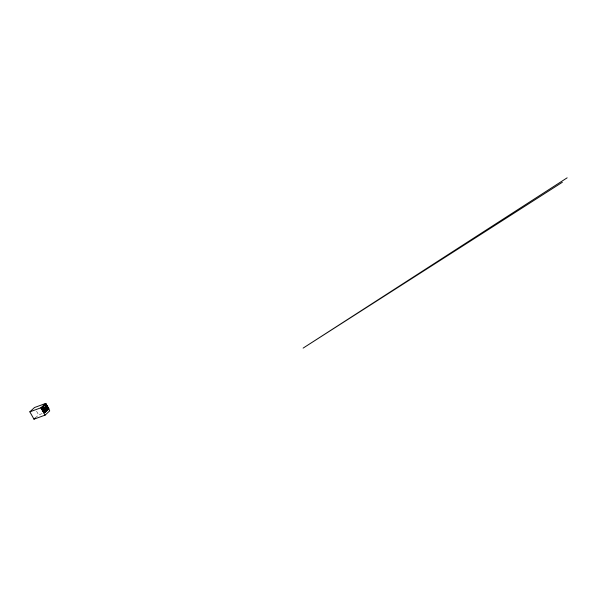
<?xml version="1.0" encoding="UTF-8"?>
<svg xmlns="http://www.w3.org/2000/svg" width="597" height="597" viewBox="0 0 597 597"><rect width="100%" height="100%" fill="white"/><g stroke="black" fill="none" stroke-linecap="round" stroke-linejoin="round"><path stroke-width="0.45" stroke-dasharray="2.98 2.24" d="M35.305 417.952L38.626 414.878L42.902 413.318M36.566 411.199L38.626 414.878"/><path stroke-width="0.9" d="M29.85 411.833L34.499 407.527L45.611 403.468L49.738 410.826L45.088 415.131L33.977 419.184L29.85 411.833L40.962 407.781L45.611 403.468M45.2 404.378L41.156 408.124L46.118 404.072L48.835 408.908L43.835 412.9L47.842 409.087L48.782 408.818L44.73 412.572L42.051 407.796L46.096 404.05L48.835 408.908L47.939 409.236L45.2 404.378L46.096 404.05M47.267 406.184L42.342 410.236L47.267 406.184L43.23 409.908M33.977 419.184L35.305 417.952M44.812 410.37L43.051 411.497L44.812 410.37L45.2 411.094L43.447 412.214L45.2 411.094M45.454 410.415L48.208 407.863L44.566 410.743L45.118 411.721L46.006 411.4L43.327 406.617L42.432 406.945L44.566 410.743L45.454 410.415L46.006 411.4M44.529 409.863L42.76 410.982L44.529 409.863L42.909 407.005L42.014 407.326L44.693 412.102L45.588 411.781L42.909 407.005M567.15 177.816L303.112 348.118L562.352 182.257M45.23 404.43L47.842 409.087M41.245 408.117L43.857 412.773M40.962 407.781L45.088 415.131M47.066 407.744L44.312 410.288L47.954 407.415L47.066 407.744M46.111 406.057L43.327 408.617L47.006 405.729L46.111 406.057M46.782 407.244L43.999 409.818L47.678 406.923L46.782 407.244M45.768 407.572L44.872 407.893L46.379 410.557L47.267 410.229L45.768 407.572"/></g></svg>
